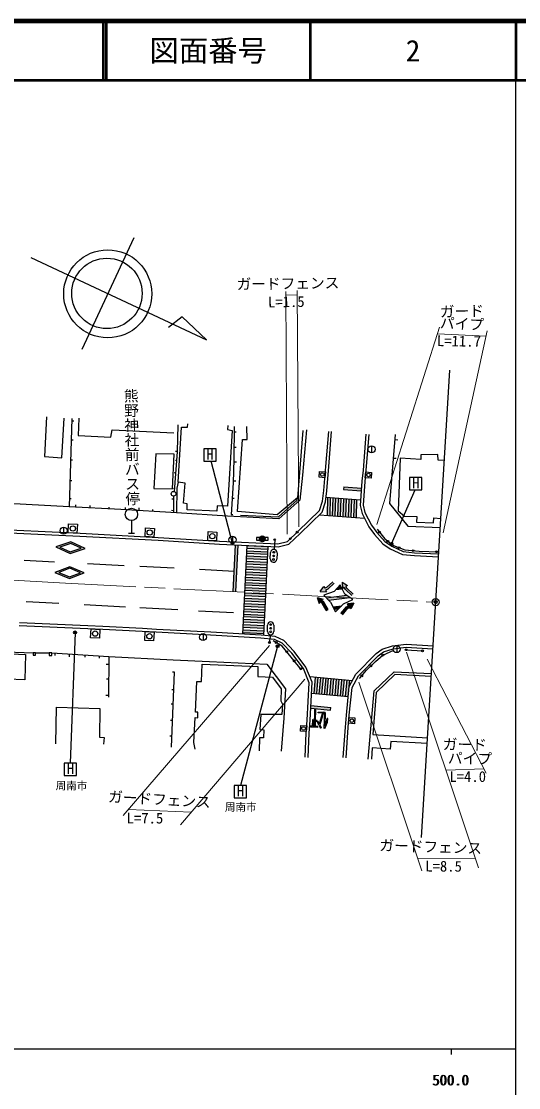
# Model space of a CAD drawing. Units: millimetres at full size, sheet at 1:1000; details may follow other scales. Extents: x 40000 to 680000, y 20000 to 380000.
# Drawn here: x 494779 to 579500, y 198357 to 380000 of the extents above; entities that cross this region are included whole.
import ezdxf
from ezdxf.enums import TextEntityAlignment as Align

# ---------------------------------------------------------------- set-up
doc = ezdxf.new("R2010")
doc.units = ezdxf.units.MM
doc.header["$LTSCALE"] = 1000
doc.header["$PDMODE"] = 32
doc.header["$PDSIZE"] = 500
doc.linetypes.add('CHAIN', pattern=[18.5, 12, -1.5, 3.5, -1.5])
for name, color, linetype, lineweight in [('M-BGD', 7, 'Continuous', 25), ('M-BGD-EXST', 7, 'Continuous', 25), ('M-BMK', 2, 'CHAIN', 13), ('M-BMK-OTRS', 5, 'Continuous', 25), ('M-BMK-SRVR', 3, 'Continuous', 25), ('M-STR-HTXT', 7, 'Continuous', 13), ('M-STR-STRC', 7, 'Continuous', 25), ('M-TTL', 2, 'Continuous', 140), ('M-TTL-BAND', 7, 'Continuous', 25), ('M-TTL-LINE', 7, 'Continuous', 50)]:
    doc.layers.add(name, color=color, linetype=linetype, lineweight=lineweight)
for name, color, linetype in [('M-BMK-HTXT', 7, 'Continuous'), ('M-OTRS', 6, 'Continuous'), ('M-TTL-TXT', 7, 'Continuous')]:
    doc.layers.add(name, color=color, linetype=linetype)
doc.styles.add('@ＭＳ ゴシック', font='')
doc.styles.add('ＭＳ ゴシック', font='')
doc.styles.get('@ＭＳ ゴシック').set_extended_font_data('@MS Gothic')
doc.styles.get('ＭＳ ゴシック').set_extended_font_data('MS Gothic')

msp = doc.modelspace()

# ---------------------------------------------------------------- hatches: boundary and pattern name
at = {"layer": 'M-BGD'}
msp.add_hatch(color=256, dxfattribs=at).paths.add_polyline_path([(535327, 291852, 1), (536327, 291852, 1)])
at = {"layer": 'M-BGD-EXST'}
for points in [[(531000, 291099, 1), (530500, 291099, 1)], [(558075, 290974, 1), (557575, 290974, 1)], [(504181, 275912, 1), (503681, 275912, 1)], [(538673, 273566, 1), (538173, 273566, 1)]]:
    msp.add_hatch(color=256, dxfattribs=at).paths.add_polyline_path(points)
at = {"layer": 'M-STR-STRC'}
for points in [[(552704, 300458), (549712, 300688), (549677, 300239), (552670, 300010)], [(547410, 298868), (546961, 298903), (546859, 295852), (547308, 295817)], [(548309, 298798), (547859, 298833), (547757, 295782), (548206, 295747)], [(549207, 298728), (548758, 298763), (548655, 295712), (549105, 295677)], [(550105, 298658), (549656, 298693), (549554, 295642), (550003, 295607)], [(551003, 298588), (550554, 298623), (550452, 295572), (550901, 295537)], [(551901, 298518), (551452, 298553), (551350, 295502), (551799, 295467)], [(531722, 290812), (531272, 290834), (530886, 282835), (531336, 282812)], [(536805, 290557), (533259, 290728), (533237, 290279), (536783, 290108)], [(536718, 288759), (533172, 288930), (533150, 288481), (536696, 288310)], [(536761, 289658), (533215, 289829), (533194, 289380), (536740, 289209)], [(536631, 286961), (533085, 287132), (533064, 286683), (536609, 286512)], [(536674, 287860), (533129, 288031), (533107, 287582), (536653, 287411)], [(536544, 285163), (532998, 285335), (532977, 284885), (536523, 284714)], [(536588, 286062), (533042, 286233), (533020, 285784), (536566, 285613)], [(536458, 283366), (532912, 283537), (532890, 283087), (536436, 282916)], [(536501, 284264), (532955, 284436), (532933, 283986), (536479, 283815)], [(545670, 282863), (546308, 283736), (546453, 283432), (546772, 283584), (547831, 284548), (548067, 284289), (546970, 283291), (546604, 283116), (546750, 282812)], [(549454, 283340), (549241, 283766), (548840, 283716), (548378, 283204)], [(549446, 284464), (550367, 283900), (550076, 283730), (550254, 283425), (551302, 282448), (551063, 282192), (549978, 283204), (549774, 283554), (549483, 283384)], [(536371, 281568), (532825, 281739), (532803, 281289), (536349, 281118)], [(536414, 282467), (532868, 282638), (532847, 282188), (536392, 282017)], [(545170, 281868), (545518, 280845), (545747, 281092), (546006, 280851), (546730, 279616), (547032, 279792), (546282, 281073), (545986, 281348), (546215, 281595)], [(550760, 281840), (550207, 282225), (546726, 281788), (547114, 281383)], [(536284, 279770), (532738, 279941), (532716, 279491), (536262, 279320)], [(536327, 280669), (532782, 280840), (532760, 280390), (536306, 280219)], [(548805, 279932), (549359, 280455), (547840, 280264), (548060, 279839)], [(551405, 280877), (550891, 279927), (550706, 280209), (550411, 280015), (549491, 278917), (549223, 279142), (550176, 280279), (550514, 280501), (550329, 280783)], [(536197, 277972), (532651, 278143), (532630, 277693), (536176, 277522)], [(536241, 278871), (532695, 279042), (532673, 278592), (536219, 278421)], [(536110, 276174), (532565, 276345), (532543, 275896), (536089, 275724)], [(536154, 277073), (532608, 277244), (532586, 276794), (536132, 276623)], [(545283, 268271), (544835, 268311), (544586, 265522), (545034, 265482)], [(546180, 268191), (545732, 268231), (545483, 265442), (545931, 265402)], [(547076, 268110), (546628, 268151), (546379, 265362), (546827, 265322)], [(547973, 268030), (547525, 268070), (547275, 265282), (547724, 265242)], [(548869, 267950), (548421, 267990), (548172, 265201), (548620, 265161)], [(549766, 267870), (549317, 267910), (549068, 265121), (549516, 265081)], [(550662, 267790), (550214, 267830), (549965, 265041), (550413, 265001)], [(547489, 263111), (544093, 263429), (544068, 262980), (547447, 262663)], [(544881, 262759), (544731, 262763), (544659, 259896), (544475, 259908), (544510, 260998), (544360, 261003), (544325, 259917), (544066, 259932), (544057, 259783), (545270, 259709), (545279, 259858), (544809, 259887), (544831, 260738), (545172, 260726), (545177, 260876), (544834, 260887)], [(545331, 262348), (545332, 262198), (546081, 262206), (545527, 260358), (545340, 260754), (545205, 260690), (545741, 259582), (545875, 259649), (545623, 260155), (546254, 262260), (546181, 262357)], [(546404, 262294), (546328, 259590), (546472, 259559), (546911, 260608), (547010, 261220), (546862, 261243), (546769, 260658), (546489, 259989), (546554, 262290)]]:
    msp.add_hatch(color=256, dxfattribs=at).paths.add_polyline_path(points)
h = msp.add_hatch(color=256, dxfattribs=at)
h.paths.add_polyline_path([(503100, 289345), (505646, 290220), (503199, 291343), (500653, 290468)])
h.paths.add_polyline_path([(501325, 290435), (503186, 291074), (504974, 290253), (503113, 289614)], flags=16)
h = msp.add_hatch(color=256, dxfattribs=at)
h.paths.add_polyline_path([(502997, 285102), (505511, 286064), (503027, 287101), (500512, 286139)])
h.paths.add_polyline_path([(501185, 286129), (503023, 286832), (504838, 286074), (503001, 285371)], flags=16)

# ---------------------------------------------------------------- linework, layer by layer
at = {"layer": 'M-BGD'}
for p, q in [((503361, 312333), (502914, 297309)), ((503349, 311937), (503748, 311937)), ((531012, 310048), (531384, 310048)), ((503253, 308701), (503599, 308701)), ((531008, 307480), (531390, 307480)), ((554435, 307693), (554435, 306493)), ((558375, 308744), (558902, 308713)), ((503151, 305278), (503517, 305278)), ((521051, 306773), (521402, 306766)), ((521060, 305231), (521290, 305213)), ((558117, 305588), (558624, 305605)), ((530989, 304981), (531409, 304981)), ((503047, 301789), (503399, 301789)), ((520841, 303124), (521130, 303102)), ((530868, 301733), (531313, 301733)), ((520682, 300456), (520929, 300438)), ((502955, 298701), (503244, 298701)), ((520399, 298657), (520769, 298655)), ((520754, 296311), (520772, 299128)), ((530687, 298773), (531033, 298773)), ((504045, 297247), (504045, 297615)), ((506510, 297112), (506510, 297530)), ((509738, 296935), (509738, 297232)), ((512512, 296781), (512512, 297175)), ((514851, 296648), (514851, 297104)), ((517174, 296515), (517174, 296849)), ((520351, 296703), (520756, 296700)), ((513533, 294968), (513533, 292794)), ((530507, 295985), (530809, 295985)), ((501979, 293843), (501979, 292643)), ((530750, 292299), (530750, 291099)), ((525728, 275718), (525728, 274518)), ((488973, 272729), (496771, 272454)), ((558719, 273661), (558719, 272461)), ((560322, 272959), (563122, 272773)), ((497221, 272454), (499511, 272413)), ((500471, 272382), (500471, 271969)), ((502923, 272231), (502923, 271721)), ((505625, 272065), (505625, 271678)), ((508026, 271918), (508026, 271516)), ((509688, 270452), (509205, 270452)), ((520345, 256348), (520899, 269138)), ((520899, 269138), (520507, 269138)), ((509671, 267922), (509312, 267922)), ((520770, 266148), (520441, 266148)), ((509651, 265178), (509151, 265178)), ((520664, 263706), (520280, 263706)), ((520541, 260881), (520185, 260881)), ((520427, 258252), (520061, 258252))]:
    msp.add_line(p, q, dxfattribs=at)
for points in [[(452313, 315133), (451863, 306326), (451512, 300778), (451482, 299349), (451773, 297838), (452700, 296382), (454317, 295214), (456682, 294857), (461710, 294509), (470148, 294060), (475040, 293814), (487986, 293114), (504751, 292298), (518063, 291601), (528533, 290966), (538540, 290483), (540361, 290965), (542281, 292771), (546031, 296407), (546577, 298165), (546802, 300032), (547170, 304141), (547638, 310112)], [(452813, 315107), (452362, 306298), (452012, 300757), (451983, 299391), (452246, 298027), (453070, 296731), (454512, 295690), (456737, 295354), (461740, 295008), (470174, 294559), (475066, 294313), (488012, 293613), (504777, 292797), (518091, 292100), (528561, 291465), (538487, 290986), (540111, 291416), (541936, 293133), (545591, 296677), (546086, 298270), (546305, 300084), (546672, 304183), (547140, 310151)], [(499051, 312613), (498754, 305896), (501703, 305670), (502087, 312403)], [(504565, 312401), (504478, 309462), (510040, 309174), (510271, 310413), (520761, 309894)], [(520888, 299883), (521400, 306679), (521490, 311281)], [(529945, 311179), (529895, 310451), (530698, 310326), (529895, 297432), (528114, 297482), (528089, 296579), (523045, 296780), (523045, 297834), (522393, 297934), (522669, 301320), (521515, 301496), (522041, 310878), (523095, 310853), (523120, 311455)], [(531014, 310995), (531004, 305394), (530855, 301385), (530507, 295985)], [(542737, 310324), (541830, 298811), (538356, 295933), (531597, 296528), (532473, 308760), (533224, 308760), (533193, 310981)], [(543367, 310394), (542680, 302684), (542216, 298459), (538667, 295282), (529906, 295691), (521199, 296286), (511732, 296825), (502914, 297309), (480885, 298484), (459760, 299569), (451997, 300074)], [(553479, 309688), (552990, 303567), (552797, 301664), (552481, 297544), (552825, 296155), (553995, 293889), (554940, 292608), (556343, 291003), (557635, 290155), (559683, 289199), (561743, 288990), (565824, 288803)], [(553977, 309648), (553488, 303522), (553295, 301620), (552986, 297586), (553297, 296332), (554421, 294153), (555330, 292921), (556674, 291384), (557879, 290593), (559818, 289688), (561780, 289489), (565854, 289302)], [(558445, 309610), (557488, 297886), (560624, 294033), (566125, 293775)], [(566815, 305176), (565809, 305254), (565735, 306192), (562846, 306143), (562846, 305378), (559339, 305600), (558969, 296589), (560031, 295725), (562154, 295626), (562105, 294713), (564969, 294590), (565043, 295404), (566219, 295333)], [(521515, 301496), (521276, 300497), (521199, 296286)], [(532120, 295887), (538583, 295599), (541759, 298456), (541830, 298811)], [(513008, 292794), (513533, 292794), (514058, 292794)], [(555385, 293483), (556678, 291836), (558150, 290730), (560112, 289947), (562533, 289749), (565874, 289637)], [(535380, 292077), (534827, 292077), (534827, 291627), (535380, 291627)], [(536827, 291852), (536827, 292077), (536273, 292077)], [(536273, 291627), (536827, 291627), (536827, 291852)], [(543144, 254641), (543308, 258786), (543458, 260982), (543804, 267326), (542831, 269752), (540883, 272351), (539200, 274094), (537894, 274698), (535601, 274939), (527007, 275429), (517752, 275923), (515385, 276074), (508661, 276396), (506086, 276525), (494429, 277027)], [(543643, 254621), (543808, 258759), (543957, 260952), (544310, 267409), (543270, 269999), (541265, 272675), (539495, 274509), (538029, 275186), (535641, 275438), (527035, 275928), (517781, 276422), (515413, 276573), (508686, 276896), (506110, 277024), (494454, 277527)], [(542517, 269559), (539211, 273571), (537704, 274493)], [(549606, 254588), (549981, 259746), (550146, 261837), (550633, 266679), (551789, 268803), (555248, 272297), (556269, 273038), (558030, 273621), (560314, 273885), (564906, 273633)], [(550104, 254552), (550480, 259708), (550644, 261792), (551120, 266529), (552194, 268502), (555575, 271916), (556500, 272588), (558139, 273130), (560329, 273383), (564875, 273134)], [(552411, 268080), (553598, 269501), (555087, 270939), (556358, 272045), (558232, 272883)], [(499961, 272413), (509698, 271815), (509649, 264893)], [(509698, 271815), (520665, 271236), (526815, 270955), (536576, 270505), (539801, 266276), (539508, 261275), (539048, 255656)], [(524419, 256042), (524181, 257133), (524371, 261402), (524869, 261378), (524869, 262303), (524442, 262303), (524703, 267568), (525486, 267568), (525557, 270485), (535046, 270106), (535070, 268374), (537537, 268303), (539032, 266287), (538960, 264248), (539245, 263679), (539150, 261900), (535592, 261900), (535426, 259362), (536066, 259339), (536043, 257963), (535331, 257939), (535307, 255734)], [(553835, 254294), (554903, 265946), (558308, 269164), (564620, 268912)], [(564590, 268424), (558386, 268719), (555251, 265658), (554644, 258492), (563955, 257928)], [(500653, 256934), (500746, 263165), (508170, 262955), (508123, 258054), (508870, 257984), (508800, 256887)], [(563898, 256985), (557716, 257343), (557595, 256040), (554534, 256252), (554443, 254344)]]:
    msp.add_lwpolyline(points, dxfattribs=at)
for points in [[(517689, 306337), (517325, 300431), (520552, 300340), (520807, 306246)], [(545503, 302342), (545592, 303338), (546588, 303249), (546499, 302253)], [(554456, 303155), (554355, 302160), (553360, 302261), (553461, 303256)], [(502837, 294394), (504335, 294321), (504262, 292823), (502764, 292895)], [(515944, 293715), (517442, 293636), (517363, 292138), (515865, 292217)], [(526613, 293086), (528110, 292996), (528019, 291498), (526522, 291589)], [(508071, 274924), (506573, 274999), (506648, 276497), (508146, 276422)], [(517290, 274449), (515793, 274545), (515889, 276042), (517386, 275946)], [(489495, 272402), (495491, 272127), (495400, 267855), (489289, 268039)], [(496771, 272004), (497221, 272004), (497221, 272454), (496771, 272454)], [(499511, 271963), (499961, 271963), (499961, 272413), (499511, 272413)], [(542326, 259073), (542394, 260071), (543391, 260003), (543323, 259005)], [(551612, 261343), (551533, 260346), (550536, 260425), (550615, 261422)]]:
    msp.add_lwpolyline(points, close=True, dxfattribs=at)
for centre, radius in [((554435, 307093), 600), ((546045, 302795), 300), ((553908, 302708), 300), ((520712, 299523), 400), ((513533, 296018), 1050), ((501979, 293243), 600), ((503549, 293608), 450), ((516653, 292926), 450), ((527316, 292292), 450), ((541772, 292979), 150), ((555784, 292974), 150), ((530750, 291699), 600), ((535827, 291852), 500), ((540604, 291880), 150), ((557215, 291432), 150), ((559131, 290338), 150), ((561535, 289830), 150), ((565490, 289650), 150), ((507359, 275710), 450), ((516590, 275245), 450), ((525728, 275118), 600), ((538206, 274186), 150), ((539994, 272621), 150), ((558719, 273061), 600), ((560322, 272959), 150), ((563122, 272773), 150), ((541269, 271073), 150), ((556358, 272045), 150), ((542384, 269720), 150), ((554342, 270220), 150), ((552773, 268514), 150), ((542859, 259538), 300), ((551074, 260884), 300)]:
    msp.add_circle(centre, radius, dxfattribs=at)
at = {"layer": 'M-BGD-EXST'}
for p, q in [((527941, 307202), (525841, 307202)), ((525841, 307202), (525841, 305102)), ((527941, 305102), (527941, 307202)), ((525841, 305102), (527941, 305102)), ((530750, 291099), (527144, 305102)), ((563019, 302293), (560919, 302293)), ((560919, 302293), (560919, 300193)), ((563019, 300193), (563019, 302293)), ((557825, 290974), (561848, 300193)), ((560919, 300193), (563019, 300193)), ((503931, 275912), (503081, 253635)), ((538423, 273566), (532107, 249835)), ((504162, 253635), (502062, 253635)), ((502062, 253635), (502062, 251535)), ((504162, 251535), (504162, 253635)), ((502062, 251535), (504162, 251535)), ((533154, 249835), (531054, 249835)), ((531054, 249835), (531054, 247735)), ((533154, 247735), (533154, 249835)), ((531054, 247735), (533154, 247735))]:
    msp.add_line(p, q, dxfattribs=at)
for centre in [(530750, 291099), (557825, 290974), (503931, 275912), (538423, 273566)]:
    msp.add_circle(centre, 250, dxfattribs=at)
at = {"layer": 'M-BMK'}
msp.add_lwpolyline([(279934, 295867), (296818, 294941), (316252, 293917), (333071, 293059), (358045, 291825), (392850, 290119), (413705, 289103), (441103, 287578), (473829, 285879), (502302, 284303), (545285, 282095), (565355, 281050)], dxfattribs=at)
at = {"layer": 'M-BMK-OTRS'}
msp.add_line((562929, 240987), (567748, 320590), dxfattribs=at)
at = {"layer": 'M-BMK-SRVR'}
for p, q in [((513969, 343129), (505065, 324111)), ((496385, 339769), (526298, 325763)), ((522199, 329676), (519843, 327818)), ((526298, 325763), (522199, 329676))]:
    msp.add_line(p, q, dxfattribs=at)
for centre, radius in [((509499, 333582), 7500), ((509360, 333657), 6000), ((565355, 281050), 600)]:
    msp.add_circle(centre, radius, dxfattribs=at)
at = {"layer": 'M-OTRS'}
msp.add_point((565378, 281093), dxfattribs=at)
at = {"layer": 'M-STR-HTXT'}
for p, q in [((539812, 333971), (540055, 292660)), ((539815, 333391), (541790, 333352)), ((542031, 293904), (541785, 334133)), ((555327, 294293), (566037, 327887)), ((566646, 292846), (574157, 327300)), ((565674, 326748), (573956, 326380)), ((512148, 244724), (537046, 273703)), ((572667, 235821), (560402, 272561)), ((563892, 271373), (573985, 251925)), ((543086, 267955), (521879, 243109)), ((552268, 267411), (562981, 235278)), ((567113, 252457), (573607, 252654)), ((513012, 245730), (523727, 245275)), ((562263, 237432), (572138, 237407))]:
    msp.add_line(p, q, dxfattribs=at)
at = {"layer": 'M-STR-STRC'}
for p, q in [((549712, 300688), (549677, 300239)), ((549677, 300239), (552670, 300010)), ((549712, 300688), (552704, 300458)), ((546669, 298926), (552552, 298467)), ((546961, 298903), (546859, 295852)), ((547410, 298868), (547308, 295817)), ((547859, 298833), (547757, 295782)), ((548309, 298798), (548206, 295747)), ((548758, 298763), (548655, 295712)), ((549207, 298728), (549105, 295677)), ((549656, 298693), (549554, 295642)), ((550105, 298658), (550003, 295607)), ((550554, 298623), (550452, 295572)), ((551003, 298588), (550901, 295537)), ((551452, 298553), (551350, 295502)), ((551901, 298518), (551799, 295467)), ((545563, 295953), (553238, 295355)), ((530886, 282833), (531272, 290834)), ((531336, 282812), (531722, 290812)), ((532529, 275615), (533259, 290738)), ((533259, 290728), (536805, 290557)), ((537940, 291703), (537824, 290045)), ((533172, 288930), (536718, 288759)), ((533194, 289380), (536740, 289209)), ((533215, 289829), (536761, 289658)), ((533237, 290279), (536783, 290108)), ((536073, 275392), (536805, 290567)), ((537183, 288428), (537244, 289526)), ((538342, 289465), (538281, 288367)), ((495236, 288190), (500411, 287926)), ((506034, 287640), (512296, 287321)), ((514948, 287186), (520833, 286886)), ((533085, 287132), (536631, 286961)), ((533107, 287582), (536653, 287411)), ((533129, 288031), (536674, 287860)), ((533150, 288481), (536696, 288310)), ((525142, 286667), (531057, 286365)), ((532998, 285335), (536544, 285163)), ((533020, 285784), (536566, 285613)), ((533042, 286233), (536588, 286062)), ((533064, 286683), (536609, 286512)), ((532912, 283537), (536458, 283366)), ((532933, 283986), (536479, 283815)), ((532955, 284436), (536501, 284264)), ((532977, 284885), (536523, 284714)), ((545670, 282863), (546308, 283736)), ((546308, 283736), (546453, 283432)), ((548840, 283716), (549241, 283766)), ((549446, 284464), (549483, 283384)), ((549446, 284464), (550367, 283900)), ((549774, 283554), (549483, 283384)), ((550367, 283900), (550076, 283730)), ((532825, 281739), (536371, 281568)), ((532847, 282188), (536392, 282017)), ((532868, 282638), (536414, 282467)), ((532890, 283087), (536436, 282916)), ((545170, 281868), (546215, 281595)), ((545170, 281868), (545518, 280845)), ((545670, 282863), (546750, 282812)), ((546604, 283116), (546750, 282812)), ((546726, 281788), (550207, 282225)), ((547114, 281383), (550760, 281840)), ((548378, 283204), (549454, 283340)), ((495581, 281178), (501149, 280881)), ((505498, 280648), (512542, 280272)), ((514987, 280141), (521429, 279797)), ((532738, 279941), (536284, 279770)), ((532760, 280390), (536306, 280219)), ((532782, 280840), (536327, 280669)), ((532803, 281289), (536349, 281118)), ((545518, 280845), (545747, 281092)), ((546730, 279616), (547032, 279792)), ((547840, 280264), (549359, 280455)), ((548060, 279839), (548805, 279932)), ((551405, 280877), (550329, 280783)), ((550514, 280501), (550329, 280783)), ((550891, 279927), (550706, 280209)), ((551405, 280877), (550891, 279927)), ((524966, 279608), (530908, 279290)), ((532651, 278143), (536197, 277972)), ((532673, 278592), (536219, 278421)), ((532695, 279042), (536241, 278871)), ((532716, 279491), (536262, 279320)), ((532565, 276345), (536110, 276174)), ((532586, 276794), (536132, 276623)), ((532608, 277244), (536154, 277073)), ((532630, 277693), (536176, 277522)), ((536704, 276064), (536704, 277164)), ((537804, 277164), (537804, 276064)), ((532543, 275896), (536089, 275724)), ((537045, 274185), (537254, 275514)), ((543915, 268393), (551211, 267741)), ((544835, 268311), (544586, 265522)), ((545283, 268271), (545034, 265482)), ((545732, 268231), (545483, 265442)), ((546180, 268191), (545931, 265402)), ((546628, 268151), (546379, 265362)), ((547076, 268110), (546827, 265322)), ((547525, 268070), (547275, 265282)), ((547973, 268030), (547724, 265242)), ((548421, 267990), (548172, 265201)), ((548869, 267950), (548620, 265161)), ((549317, 267910), (549068, 265121)), ((549766, 267870), (549516, 265081)), ((550214, 267830), (549965, 265041)), ((550662, 267790), (550413, 265001)), ((544209, 265556), (550464, 264997)), ((544093, 263429), (547489, 263111)), ((544068, 262980), (547447, 262663)), ((544731, 262763), (544659, 259896)), ((544881, 262759), (544731, 262763)), ((544881, 262759), (544834, 260887)), ((545331, 262348), (546181, 262357)), ((545332, 262198), (545331, 262348)), ((546081, 262206), (545332, 262198)), ((546081, 262206), (545527, 260358)), ((546254, 262260), (545623, 260155)), ((546254, 262260), (546181, 262357)), ((546404, 262294), (546328, 259590)), ((546554, 262290), (546404, 262294)), ((546554, 262290), (546489, 259989)), ((547447, 262663), (547489, 263111)), ((544057, 259783), (544066, 259932)), ((545270, 259709), (544057, 259783)), ((544325, 259917), (544066, 259932)), ((544360, 261003), (544325, 259917)), ((544510, 260998), (544360, 261003)), ((544510, 260998), (544475, 259908)), ((544659, 259896), (544475, 259908)), ((544831, 260738), (544809, 259887)), ((545279, 259858), (544809, 259887)), ((545172, 260726), (544831, 260738)), ((545177, 260876), (544834, 260887)), ((545172, 260726), (545177, 260876)), ((545340, 260754), (545205, 260690)), ((545475, 260117), (545205, 260690)), ((545270, 259709), (545279, 259858)), ((545340, 260754), (545527, 260358)), ((545475, 260115), (545741, 259582)), ((545623, 260155), (545875, 259649)), ((546472, 259559), (546911, 260608)), ((546772, 260666), (546489, 259989)), ((546768, 260649), (546862, 261243)), ((547010, 261220), (546862, 261243)), ((546916, 260626), (547010, 261220)), ((545875, 259649), (545741, 259582)), ((546472, 259559), (546328, 259590))]:
    msp.add_line(p, q, dxfattribs=at)
for points in [[(503199, 291343), (500653, 290468), (503100, 289345), (505646, 290220)], [(503186, 291074), (501325, 290435), (503113, 289614), (504974, 290253)], [(503027, 287101), (500512, 286139), (502997, 285102), (505511, 286064)], [(503023, 286832), (501185, 286129), (503001, 285371), (504838, 286074)], [(546308, 282225), (547438, 281044), (548272, 279429), (549680, 280758), (551248, 281501), (549908, 282432), (549114, 284020), (548089, 282885)]]:
    msp.add_lwpolyline(points, close=True, dxfattribs=at)
for points in [[(547831, 284548), (546772, 283584), (546453, 283432)], [(548067, 284289), (546970, 283291), (546604, 283116)], [(551063, 282192), (549978, 283204), (549774, 283554)], [(551302, 282448), (550254, 283425), (550076, 283730)], [(546730, 279616), (546006, 280851), (545747, 281092)], [(547032, 279792), (546282, 281073), (545986, 281348)], [(549223, 279142), (550176, 280279), (550514, 280501)], [(549491, 278917), (550411, 280015), (550706, 280209)]]:
    msp.add_lwpolyline(points, dxfattribs=at)
for centre in [(537940, 291703), (537757, 288942), (537791, 289561), (537722, 288323), (537260, 277238), (537260, 276618), (537260, 275998), (537045, 274185)]:
    msp.add_circle(centre, 150, dxfattribs=at)
for centre, start, end in [((537793, 289495), 86.81847, 176.81847), ((537793, 289495), 356.81847, 86.81847), ((537732, 288397), 176.81847, 266.81847), ((537732, 288397), 266.81847, 356.81847), ((537254, 277164), 90, 180), ((537254, 277164), 360, 90), ((537254, 276064), 180, 270), ((537254, 276064), 270, 360)]:
    msp.add_arc(centre, 550, start, end, dxfattribs=at)
at = {"layer": 'M-TTL'}
msp.add_line((680000, 380000), (40000, 380000), dxfattribs=at)
at = {"layer": 'M-TTL-BAND'}
for p, q in [((579000, 20000), (579000, 370000)), ((40000, 205000), (579000, 205000)), ((568000, 205000), (568000, 204000))]:
    msp.add_line(p, q, dxfattribs=at)
at = {"layer": 'M-TTL-LINE'}
for p, q in [((508747, 380000), (508747, 370000)), ((509247, 380000), (509247, 370000)), ((543997, 380000), (543997, 370000)), ((579000, 380000), (579000, 370000)), ((40000, 370000), (680000, 370000))]:
    msp.add_line(p, q, dxfattribs=at)

# ---------------------------------------------------------------- texts
at = {"layer": 'M-BGD-EXST', "style": 'ＭＳ ゴシック'}
for s, height, p in [('H', 1833, (526293, 304794)), ('H', 1833, (561371, 299885)), ('H', 1833, (502515, 251227)), ('周南市', 1320, (500623, 248732)), ('H', 1833, (531507, 247427)), ('周南市', 1320, (529457, 245098))]:
    msp.add_text(s, height=height, dxfattribs=at).set_placement(p, align=Align.BOTTOM_LEFT)
at = {"layer": 'M-BMK-HTXT', "style": '@ＭＳ ゴシック'}
msp.add_text('熊野神社前バス停', height=1833, rotation=270.838, dxfattribs=at).set_placement((511991, 317452), align=Align.BOTTOM_LEFT)
at = {"layer": 'M-STR-HTXT', "style": 'ＭＳ ゴシック'}
for s, rotation, p in [('ガードフェンス', 0.838, (531477, 333752)), ('L=1.5', 1.03, (536823, 330703)), ('ガード', 1.314, (566108, 329073)), ('パイプ', 357.689, (566032, 327167)), ('L=11.7', 359.087, (565557, 324129)), ('ガード', 359.145, (566546, 255409)), ('パイプ', 358.971, (567422, 253036)), ('ガードフェンス', 356.738, (509486, 246500)), ('ガードフェンス', 358.21, (555727, 238204)), ('L=8.5', 359.719, (563583, 234634))]:
    msp.add_text(s, height=1833, rotation=rotation, dxfattribs=at).set_placement(p, align=Align.BOTTOM_LEFT)
for s, p in [('L=4.0', (567700, 249886)), ('L=7.5', (512720, 242808))]:
    msp.add_text(s, height=1833, dxfattribs=at).set_placement(p, align=Align.BOTTOM_LEFT)
at = {"layer": 'M-TTL-BAND', "style": 'ＭＳ ゴシック'}
for p in [(567844, 198195), (568000, 198195)]:
    msp.add_text('500.0', height=1833, dxfattribs=at).set_placement(p, align=Align.BOTTOM_CENTER)
at = {"layer": 'M-TTL-TXT', "style": 'ＭＳ ゴシック'}
for s, p in [('図面番号', (526622, 375000)), ('2', (561497, 375000))]:
    msp.add_text(s, height=3666, dxfattribs=at).set_placement(p, align=Align.MIDDLE_CENTER)

doc.saveas('drawing.dxf')
